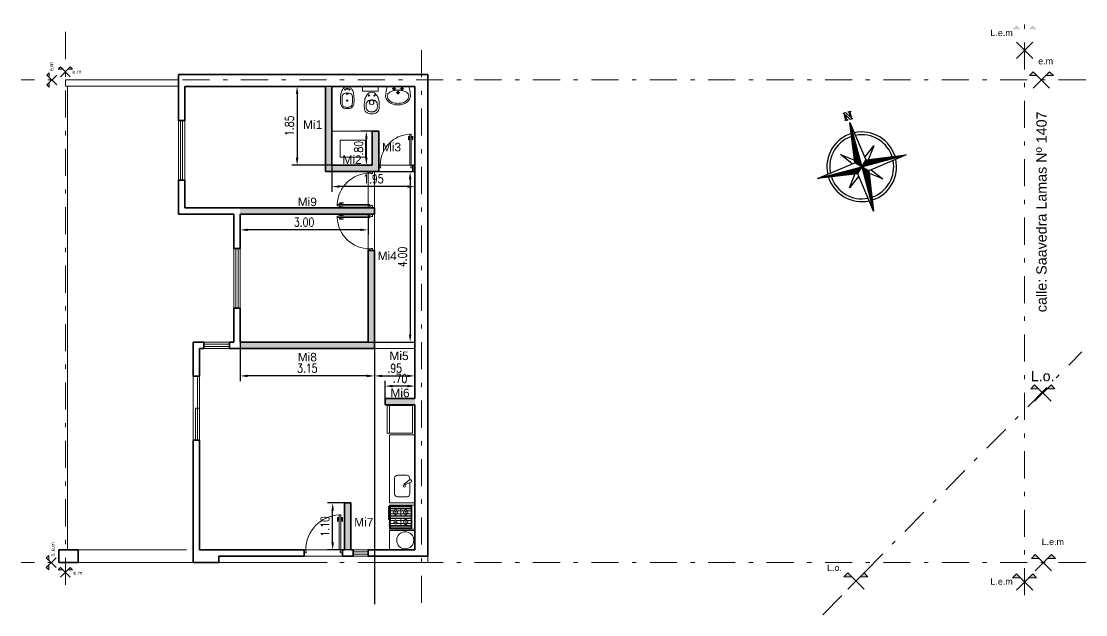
# Model space of a CAD drawing. Header units: millimetres. Extents: x 2761 to 3221, y 1635 to 1962.
# Drawn here: x 2890.66 to 2915.62, y 1816.56 to 1830.47 of the extents above; entities that cross this region are included whole.
import ezdxf
from ezdxf.enums import TextEntityAlignment as Align

# ---------------------------------------------------------------- set-up
doc = ezdxf.new("R2010")
doc.units = ezdxf.units.MM
for name, pattern in [('ACAD_ISO10W100', [18, 12, -3, 0, -3]), ('DASHDOT', [25.4, 12.7, -6.35, 0, -6.35]), ('DASHED', [19.05, 12.7, -6.35]), ('DASHED2', [9.525, 6.35, -3.175])]:
    doc.linetypes.add(name, pattern=pattern)
doc.layers.get('Defpoints').update_dxf_attribs({"lineweight": 5})
for name, color, linetype, lineweight in [('Aberturas', 239, 'Continuous', 18), ('Artefacctos', 249, 'Continuous', 20), ('Detalles', 3, 'Continuous', 15), ('Ejes', 3, 'DASHDOT', 13), ('Elementos internos a la zona térmica', 1, 'Continuous', 15), ('Muros', 6, 'Continuous', 50), ('Proyecciones', 249, 'DASHED', 0), ('Textos', 3, 'Continuous', 9)]:
    doc.layers.add(name, color=color, linetype=linetype, lineweight=lineweight)
doc.layers.add('No View', color=70, linetype='Continuous', plot=False)
doc.styles.add('cotas', font='romans.shx', dxfattribs={"width": 0.8})
doc.styles.add('ROMANS', font='romans', dxfattribs={"width": 0.8})
doc.styles.get("Standard").update_dxf_attribs({"font": 'arial.ttf'})
doc.dimstyles.new('Esc 1-100', dxfattribs={"dimtxt": 0.2, "dimasz": 0.18, "dimexe": 0.12, "dimexo": 0, "dimgap": 0.08, "dimtad": 1, "dimzin": 4, "dimdsep": 46, "dimtxsty": 'cotas', "dimcen": 2.5, "dimclrd": 7, "dimclre": 7, "dimclrt": 256, "dimaunit": 1, "dimadec": 3, "dimazin": 0, "dimtfac": 1, "dimtmove": 1, "dimatfit": 3, "dimfxl": 0.12, "dimarcsym": 0})

# ---------------------------------------------------------------- blocks, each defined once
blk = doc.blocks.new('*X5')
at = {"color": 0, "linetype": 'ByBlock'}
for p, q in [((-217.53, 160.5), (-217.53, 160.5)), ((-217.52, 160.498), (-217.52, 160.5)), ((-217.51, 160.497), (-217.51, 160.5)), ((-217.5, 160.496), (-217.5, 160.5)), ((-217.49, 160.494), (-217.49, 160.5)), ((-217.48, 160.493), (-217.48, 160.5)), ((-217.47, 160.491), (-217.47, 160.5)), ((-217.46, 160.49), (-217.46, 160.5)), ((-217.45, 160.488), (-217.45, 160.5)), ((-217.44, 160.487), (-217.44, 160.5)), ((-217.43, 160.486), (-217.43, 160.5)), ((-217.42, 160.484), (-217.42, 160.5)), ((-217.41, 160.483), (-217.41, 160.5)), ((-217.4, 160.481), (-217.4, 160.5)), ((-217.39, 160.48), (-217.39, 160.5)), ((-217.38, 160.478), (-217.38, 160.5)), ((-217.37, 160.477), (-217.37, 160.5)), ((-217.36, 160.476), (-217.36, 160.5)), ((-217.35, 160.474), (-217.35, 160.5)), ((-217.34, 160.473), (-217.34, 160.5)), ((-217.33, 160.471), (-217.33, 160.5)), ((-217.32, 160.47), (-217.32, 160.5)), ((-217.31, 160.468), (-217.31, 160.5)), ((-217.3, 160.467), (-217.3, 160.5)), ((-217.29, 160.466), (-217.29, 160.5)), ((-217.28, 160.464), (-217.28, 160.5)), ((-217.27, 160.463), (-217.27, 160.5)), ((-217.26, 160.461), (-217.26, 160.5)), ((-217.25, 160.46), (-217.25, 160.5)), ((-217.24, 160.458), (-217.24, 160.5)), ((-217.23, 160.457), (-217.23, 160.5)), ((-217.22, 160.456), (-217.22, 160.5)), ((-217.21, 160.454), (-217.21, 160.5)), ((-217.2, 160.453), (-217.2, 160.5)), ((-217.19, 160.451), (-217.19, 160.5)), ((-217.18, 160.45), (-217.18, 160.5)), ((-217.17, 160.448), (-217.17, 160.5)), ((-217.16, 160.447), (-217.16, 160.5)), ((-217.15, 160.446), (-217.15, 160.5)), ((-217.14, 160.444), (-217.14, 160.5)), ((-217.13, 160.443), (-217.13, 160.5)), ((-217.12, 160.441), (-217.12, 160.5)), ((-217.11, 160.44), (-217.11, 160.5)), ((-217.1, 160.438), (-217.1, 160.5)), ((-217.09, 160.441), (-217.09, 160.5)), ((-217.08, 160.451), (-217.08, 160.5)), ((-217.07, 160.461), (-217.07, 160.5)), ((-217.06, 160.471), (-217.06, 160.5)), ((-217.05, 160.481), (-217.05, 160.5)), ((-217.04, 160.491), (-217.04, 160.5))]:
    blk.add_line(p, q, dxfattribs=at)
blk = doc.blocks.new('Sbpln014')
at = {"color": 0, "linetype": 'ByBlock'}
for p, q in [((-0.156, 0.156), (0, 1.25)), ((0, 1.25), (0.156, 0.156)), ((0, 1.25), (0, 0)), ((-0.234, 0.156), (-0.469, 0.469)), ((-0.469, 0.469), (-0.156, 0.234)), ((0.156, 0.234), (0.469, 0.469)), ((0.469, 0.469), (0.234, 0.156)), ((-1.25, 0), (-0.156, 0.156)), ((-0.156, -0.156), (-1.25, 0)), ((0, 0), (-1.25, 0)), ((-0.156, 0.156), (0, 0)), ((-0.156, -0.156), (0, 0)), ((0, 0), (0.156, 0.156)), ((0, 0), (0.156, -0.156)), ((0, 0), (0, -1.25)), ((1.25, 0), (0, 0)), ((0.156, 0.156), (1.25, 0)), ((-0.469, -0.469), (-0.234, -0.156)), ((-0.156, -0.234), (-0.469, -0.469)), ((0, -1.25), (-0.156, -0.156)), ((0.156, -0.156), (0, -1.25)), ((1.25, 0), (0.156, -0.156)), ((0.469, -0.469), (0.156, -0.234)), ((0.234, -0.156), (0.469, -0.469))]:
    blk.add_line(p, q, dxfattribs=at)
blk.add_lwpolyline([(1.348, 0.064), (1.348, 0.044), (1.328, 0.044), (1.328, 0.103), (1.348, 0.103), (1.348, 0.083), (1.523, 0.083), (1.523, 0.103), (1.543, 0.103), (1.543, 0.044), (1.387, -0.053), (1.523, -0.053), (1.523, -0.034), (1.543, -0.034), (1.543, -0.092), (1.523, -0.092), (1.523, -0.073), (1.348, -0.073), (1.348, -0.092), (1.328, -0.092), (1.328, -0.034), (1.484, 0.064), (1.348, 0.064)], dxfattribs=at)
for radius, start, end in [(0.95, 92.5891, 177.4109), (0.873, 93.5464, 176.4536), (0.95, 0, 87.4109), (0.873, 0, 86.4536), (0.95, 182.5891, 267.4109), (0.873, 183.5464, 266.4536), (0.95, 270, 357.4109), (0.873, 270, 356.4536)]:
    blk.add_arc((0, 0), radius, start, end, dxfattribs=at)
for p, xscale, yscale, zscale, rotation in [((-401.25, -542.578), 2.499999999999996, 2.499999999999996, 2.499999999999996, 270), ((-542.578, 401.25), 2.5, 2.5, 2.5, 180), ((401.25, 542.578), 2.5, 2.5, 2.5, 90)]:
    blk.add_blockref('*X5', p, dxfattribs=dict(at, xscale=xscale, yscale=yscale, zscale=zscale, rotation=rotation))
at = {"color": 0, "linetype": 'ByBlock', "xscale": 2.5, "yscale": 2.5, "zscale": 2.5}
blk.add_blockref('*X5', (542.578, -401.25), dxfattribs=at)
blk = doc.blocks.new('Bidet')
at = {"color": 0, "linetype": 'ByBlock'}
blk.add_lwpolyline([(0.097, 0.628, -0.262722), (0.176, 0.5, -0.061431), (0.171, 0.274, -0.073837), (0.143, 0.178, -0.02136), (0.11, 0.116, -0.217458), (0.046, 0.075, -0.067695), (0, 0.071, -0.067639), (-0.045, 0.075, -0.190009), (-0.109, 0.116, -0.02136), (-0.143, 0.178, -0.069685), (-0.171, 0.274, -0.061431), (-0.176, 0.5, -0.262722), (-0.097, 0.628, -0.09682), (0, 0.645, -0.096471), (0.097, 0.628)], format="xyb", close=True, dxfattribs=at)
for points in [[(-0.127, 0.29, -0.084724), (-0.132, 0.53, -0.252864), (-0.091, 0.589, -0.103412), (0, 0.612, -0.103412)], [(0.127, 0.29, 0.084724), (0.132, 0.53, 0.252864), (0.091, 0.589, 0.103412), (0.001, 0.612, 0.103412)], [(0, 0.231, -0.087783), (-0.109, 0.258, -0.148188), (-0.127, 0.29, -0.09678)], [(0.001, 0.231, 0.087783), (0.109, 0.258, 0.148188), (0.127, 0.29, 0.09678)]]:
    blk.add_lwpolyline(points, format="xyb", dxfattribs=at)
for centre, radius in [((0, 0.431), 0.0166), ((-0.056, 0.137), 0.0166), ((0, 0.253), 0.0171), ((0, 0.116), 0.0166), ((0.056, 0.137), 0.0166)]:
    blk.add_circle(centre, radius, dxfattribs=at)
blk = doc.blocks.new('Inodoro')
at = {"color": 0, "linetype": 'ByBlock'}
blk.add_lwpolyline([(0, 0.585, 0.193023), (-0.137, 0.535, 0.145572), (-0.172, 0.456, 0.077711), (-0.165, 0.255, 0.087544), (-0.125, 0.161, 0.055228), (-0.065, 0.091, 0.090627), (0, 0.072, 0.091051), (0.065, 0.091, 0.055228), (0.126, 0.161, 0.087544), (0.165, 0.255, 0.077711), (0.172, 0.456, 0.145572), (0.137, 0.535, 0.193023), (0, 0.585, 61.25604)], format="xyb", close=True, dxfattribs=at)
for points in [[(-0.015, 0.536), (-0.033, 0.535, 0.028747), (-0.061, 0.527, 0.052421), (-0.075, 0.521, 0.050041), (-0.092, 0.508, 0.040538), (-0.109, 0.49, 0.036304), (-0.125, 0.468, 0.08346), (-0.129, 0.457, 0.024812), (-0.13, 0.446, 0.009631), (-0.132, 0.42, 0.014344), (-0.133, 0.411, 0.009208), (-0.132, 0.396)], [(0.015, 0.536), (0.033, 0.535, -0.028747), (0.061, 0.527, -0.052421), (0.075, 0.521, -0.050041), (0.092, 0.508, -0.040538), (0.109, 0.49, -0.036304), (0.124, 0.468, -0.08346), (0.129, 0.457, -0.024812), (0.13, 0.446, -0.009631), (0.132, 0.42, -0.014344), (0.132, 0.411, -0.009208), (0.132, 0.396)], [(-0.015, 0.256), (-0.033, 0.258, -0.028747), (-0.061, 0.265, -0.052421), (-0.075, 0.272, -0.050041), (-0.092, 0.284, -0.040538), (-0.109, 0.303, -0.036304), (-0.125, 0.325, -0.08346), (-0.129, 0.336, -0.024812), (-0.13, 0.346, -0.009631), (-0.132, 0.373, -0.014344), (-0.133, 0.382, -0.009208), (-0.132, 0.396)], [(0.015, 0.256), (0.033, 0.258, 0.028747), (0.061, 0.265, 0.052421), (0.075, 0.272, 0.050041), (0.092, 0.284, 0.040538), (0.109, 0.303, 0.036304), (0.124, 0.325, 0.08346), (0.129, 0.336, 0.024812), (0.13, 0.346, 0.009631), (0.132, 0.373, 0.014344), (0.132, 0.382, 0.009208), (0.132, 0.396)]]:
    blk.add_lwpolyline(points, format="xyb", dxfattribs=at)
for points in [[(-0.015, 0.536), (0, 0.536)], [(0.015, 0.536), (0, 0.536)], [(-0.015, 0.256), (0, 0.256)], [(0.015, 0.256), (0, 0.256)]]:
    blk.add_lwpolyline(points, dxfattribs=at)
for centre, radius in [((0, 0.314), 0.0535), ((-0.064, 0.152), 0.0141), ((0.064, 0.152), 0.0141)]:
    blk.add_circle(centre, radius, dxfattribs=at)
at = {"color": 0, "linetype": 'ByBlock', "style": 'ROMANS', "flags": 1}
blk.add_attdef('NOMENCLATURA', text='', height=0.08, dxfattribs=at).set_placement((0.017, 0.438), align=Align.MIDDLE)
blk = doc.blocks.new('Lav1')
at = {"color": 0, "linetype": 'ByBlock'}
for p, q in [((-0.098, 0.005), (-0.098, -0.092)), ((0.098, 0.005), (0.098, -0.092)), ((-0.146, -0.044), (-0.049, -0.044)), ((-0.048, -0.14), (0.048, -0.14)), ((0, -0.092), (0, -0.189)), ((0.049, -0.044), (0.146, -0.044))]:
    blk.add_line(p, q, dxfattribs=at)
for points in [[(0.268, 0, -0.093113), (0.31, -0.225, -0.130379), (0.288, -0.307, -0.106492), (0.219, -0.384, -0.084146), (0.123, -0.432, -0.073141), (0, -0.45, -0.073141), (-0.123, -0.432, -0.084146), (-0.219, -0.384, -0.106492), (-0.288, -0.307, -0.130379), (-0.31, -0.225, -0.093113), (-0.268, 0)], [(-0.27, -0.225, -0.165741), (-0.253, -0.175, -0.105633), (-0.191, -0.122, -0.068595), (-0.109, -0.092, -0.054776), (0, -0.08, -0.054776), (0.109, -0.092, -0.068595), (0.191, -0.122, -0.105633), (0.253, -0.175, -0.165741), (0.27, -0.225, -0.130379), (0.253, -0.287, -0.106492), (0.196, -0.352, -0.084146), (0.111, -0.394, -0.073141), (0, -0.41, -0.073141), (-0.111, -0.394, -0.084146), (-0.196, -0.352, -0.106492), (-0.253, -0.287, -0.130379)]]:
    blk.add_lwpolyline(points, format="xyb", close=True, dxfattribs=at)
for centre, radius in [((-0.098, -0.044), 0.03), ((0, -0.14), 0.028), ((0, -0.14), 0.014), ((0.098, -0.044), 0.03)]:
    blk.add_circle(centre, radius, dxfattribs=at)
blk = doc.blocks.new('P82i')
at = {"color": 0, "linetype": 'ByBlock'}
for points in [[(0.036, 0.828), (0.011, 0.828, 0.414214), (0.001, 0.818), (0.001, 0.738), (0.011, 0.738), (0.021, 0.808), (0.036, 0.808)], [(0.081, 0.828), (0.106, 0.828, -0.414214), (0.116, 0.818), (0.116, 0.738), (0.106, 0.738), (0.096, 0.808), (0.081, 0.808)]]:
    blk.add_lwpolyline(points, format="xyb", dxfattribs=at)
for points in [[(0.041, 0.798), (0.036, 0.798), (0.036, 0.838), (0.041, 0.838)], [(0.076, 0.838), (0.081, 0.838), (0.081, 0.798), (0.076, 0.798)]]:
    blk.add_lwpolyline(points, dxfattribs=at)
for points in [[(0.076, 0.89), (0.041, 0.89), (0.041, 0.07), (0.076, 0.07)], [(0, 0.07), (0.041, 0.07), (0.041, 0.035), (0.051, 0.035), (0.051, 0.01), (0.041, 0), (0, 0)], [(0.9, 0), (0.861, 0), (0.851, 0.01), (0.851, 0.035), (0.861, 0.035), (0.861, 0.07), (0.9, 0.07)]]:
    blk.add_lwpolyline(points, close=True, dxfattribs=at)
blk.add_arc((0.041, 0.07), 0.82, 360, 87.5537, dxfattribs=at)
blk = doc.blocks.new('*D163')
at = {"layer": 'Defpoints', "color": 0, "transparency": 16777216}
for p in [(2897.94, 1828.948), (2897.126, 1827.098), (2897.94, 1827.098)]:
    blk.add_point(p, dxfattribs=at)
at = {"layer": 'No View', "color": 7, "lineweight": -2, "transparency": 16777216}
for p, q in [((2897.94, 1828.948), (2897.006, 1828.948)), ((2897.126, 1828.768), (2897.126, 1827.278)), ((2897.94, 1827.098), (2897.006, 1827.098))]:
    blk.add_line(p, q, dxfattribs=at)
at = {"layer": 'No View', "color": 7, "transparency": 16777216}
for points in [[(2897.096, 1828.768), (2897.156, 1828.768), (2897.126, 1828.948)], [(2897.096, 1827.278), (2897.156, 1827.278), (2897.126, 1827.098)]]:
    blk.add_solid(points, dxfattribs=at)
at = {"layer": 'No View', "transparency": 16777216, "insert": (2896.946, 1828.023), "char_height": 0.2, "attachment_point": 5, "rotation": 90, "style": 'cotas'}
blk.add_mtext('1.85', dxfattribs=at)
blk = doc.blocks.new('*D164')
at = {"layer": 'Defpoints', "color": 0, "transparency": 16777216}
for p in [(2897.94, 1827.098), (2899.89, 1827.098), (2897.94, 1826.597)]:
    blk.add_point(p, dxfattribs=at)
at = {"layer": 'No View', "color": 7, "lineweight": -2, "transparency": 16777216}
for p, q in [((2897.94, 1827.098), (2897.94, 1826.477)), ((2899.89, 1827.098), (2899.89, 1826.477)), ((2899.71, 1826.597), (2898.12, 1826.597))]:
    blk.add_line(p, q, dxfattribs=at)
at = {"layer": 'No View', "color": 7, "transparency": 16777216}
for points in [[(2898.12, 1826.627), (2898.12, 1826.567), (2897.94, 1826.597)], [(2899.71, 1826.627), (2899.71, 1826.567), (2899.89, 1826.597)]]:
    blk.add_solid(points, dxfattribs=at)
at = {"layer": 'No View', "transparency": 16777216, "insert": (2898.915, 1826.777), "char_height": 0.2, "attachment_point": 5, "style": 'cotas'}
blk.add_mtext('1.95', dxfattribs=at)
blk = doc.blocks.new('*D165')
at = {"layer": 'Defpoints', "color": 0, "transparency": 16777216}
for p in [(2898.75, 1827.898), (2898.89, 1827.898), (2898.89, 1827.098)]:
    blk.add_point(p, dxfattribs=at)
at = {"layer": 'No View', "color": 7, "lineweight": -2, "transparency": 16777216}
for p, q in [((2898.89, 1827.898), (2898.63, 1827.898)), ((2898.75, 1827.278), (2898.75, 1827.718)), ((2898.89, 1827.098), (2898.63, 1827.098))]:
    blk.add_line(p, q, dxfattribs=at)
at = {"layer": 'No View', "color": 7, "transparency": 16777216}
for points in [[(2898.72, 1827.718), (2898.78, 1827.718), (2898.75, 1827.898)], [(2898.72, 1827.278), (2898.78, 1827.278), (2898.75, 1827.098)]]:
    blk.add_solid(points, dxfattribs=at)
at = {"layer": 'No View', "transparency": 16777216, "insert": (2898.57, 1827.498), "char_height": 0.2, "attachment_point": 5, "rotation": 90, "style": 'cotas'}
blk.add_mtext('.80', dxfattribs=at)
blk = doc.blocks.new('*D166')
at = {"layer": 'Defpoints', "color": 0, "transparency": 16777216}
for p in [(2895.79, 1825.948), (2898.79, 1825.948), (2895.79, 1825.583)]:
    blk.add_point(p, dxfattribs=at)
at = {"layer": 'No View', "color": 7, "lineweight": -2, "transparency": 16777216}
for p, q in [((2895.79, 1825.948), (2895.79, 1825.463)), ((2898.79, 1825.948), (2898.79, 1825.463)), ((2898.61, 1825.583), (2895.97, 1825.583))]:
    blk.add_line(p, q, dxfattribs=at)
at = {"layer": 'No View', "color": 7, "transparency": 16777216}
for points in [[(2895.97, 1825.613), (2895.97, 1825.553), (2895.79, 1825.583)], [(2898.61, 1825.613), (2898.61, 1825.553), (2898.79, 1825.583)]]:
    blk.add_solid(points, dxfattribs=at)
at = {"layer": 'No View', "transparency": 16777216, "insert": (2897.29, 1825.763), "char_height": 0.2, "attachment_point": 5, "style": 'cotas'}
blk.add_mtext('3.00', dxfattribs=at)
blk = doc.blocks.new('*D167')
at = {"layer": 'Defpoints', "color": 0, "transparency": 16777216}
for p in [(2898.94, 1826.948), (2898.79, 1822.948), (2899.777, 1822.948)]:
    blk.add_point(p, dxfattribs=at)
at = {"layer": 'No View', "color": 7, "lineweight": -2, "transparency": 16777216}
for p, q in [((2898.94, 1826.948), (2899.897, 1826.948)), ((2899.777, 1826.768), (2899.777, 1823.128)), ((2898.79, 1822.948), (2899.897, 1822.948))]:
    blk.add_line(p, q, dxfattribs=at)
at = {"layer": 'No View', "color": 7, "transparency": 16777216}
for points in [[(2899.747, 1826.768), (2899.807, 1826.768), (2899.777, 1826.948)], [(2899.747, 1823.128), (2899.807, 1823.128), (2899.777, 1822.948)]]:
    blk.add_solid(points, dxfattribs=at)
at = {"layer": 'No View', "transparency": 16777216, "insert": (2899.597, 1824.948), "char_height": 0.2, "attachment_point": 5, "rotation": 90, "style": 'cotas'}
blk.add_mtext('4.00', dxfattribs=at)
blk = doc.blocks.new('*D168')
at = {"layer": 'Defpoints', "color": 0, "transparency": 16777216}
for p in [(2895.79, 1822.948), (2898.94, 1822.798), (2895.79, 1822.157)]:
    blk.add_point(p, dxfattribs=at)
at = {"layer": 'No View', "color": 7, "lineweight": -2, "transparency": 16777216}
for p, q in [((2895.79, 1822.948), (2895.79, 1822.037)), ((2898.94, 1822.798), (2898.94, 1822.037)), ((2898.76, 1822.157), (2895.97, 1822.157))]:
    blk.add_line(p, q, dxfattribs=at)
at = {"layer": 'No View', "color": 7, "transparency": 16777216}
for points in [[(2895.97, 1822.187), (2895.97, 1822.127), (2895.79, 1822.157)], [(2898.76, 1822.187), (2898.76, 1822.127), (2898.94, 1822.157)]]:
    blk.add_solid(points, dxfattribs=at)
at = {"layer": 'No View', "transparency": 16777216, "insert": (2897.365, 1822.337), "char_height": 0.2, "attachment_point": 5, "style": 'cotas'}
blk.add_mtext('3.15', dxfattribs=at)
blk = doc.blocks.new('*D169')
at = {"layer": 'Defpoints', "color": 0, "transparency": 16777216}
for p in [(2899.19, 1821.918), (2899.19, 1821.628), (2899.89, 1821.628)]:
    blk.add_point(p, dxfattribs=at)
at = {"layer": 'No View', "color": 7, "lineweight": -2, "transparency": 16777216}
for p, q in [((2899.19, 1821.628), (2899.19, 1822.038)), ((2899.71, 1821.918), (2899.37, 1821.918)), ((2899.89, 1821.628), (2899.89, 1822.038))]:
    blk.add_line(p, q, dxfattribs=at)
at = {"layer": 'No View', "color": 7, "transparency": 16777216}
for points in [[(2899.37, 1821.948), (2899.37, 1821.888), (2899.19, 1821.918)], [(2899.71, 1821.948), (2899.71, 1821.888), (2899.89, 1821.918)]]:
    blk.add_solid(points, dxfattribs=at)
at = {"layer": 'No View', "transparency": 16777216, "insert": (2899.54, 1822.098), "char_height": 0.2, "attachment_point": 5, "style": 'cotas'}
blk.add_mtext('.70', dxfattribs=at)
blk = doc.blocks.new('*D170')
at = {"layer": 'Defpoints', "color": 0, "transparency": 16777216}
for p in [(2897.96, 1819.177), (2898.39, 1819.177), (2898.39, 1818.078)]:
    blk.add_point(p, dxfattribs=at)
at = {"layer": 'No View', "color": 7, "lineweight": -2, "transparency": 16777216}
for p, q in [((2898.39, 1819.177), (2897.84, 1819.177)), ((2897.96, 1818.258), (2897.96, 1818.997)), ((2898.39, 1818.078), (2897.84, 1818.078))]:
    blk.add_line(p, q, dxfattribs=at)
at = {"layer": 'No View', "color": 7, "transparency": 16777216}
for points in [[(2897.93, 1818.997), (2897.99, 1818.997), (2897.96, 1819.177)], [(2897.93, 1818.258), (2897.99, 1818.258), (2897.96, 1818.078)]]:
    blk.add_solid(points, dxfattribs=at)
at = {"layer": 'No View', "transparency": 16777216, "insert": (2897.78, 1818.628), "char_height": 0.2, "attachment_point": 5, "rotation": 90, "style": 'cotas'}
blk.add_mtext('1.10', dxfattribs=at)
blk = doc.blocks.new('*D171')
at = {"layer": 'Defpoints', "color": 0, "transparency": 16777216}
for p in [(2898.94, 1822.798), (2899.89, 1822.798), (2899.89, 1822.157)]:
    blk.add_point(p, dxfattribs=at)
at = {"layer": 'No View', "color": 7, "lineweight": -2, "transparency": 16777216}
for p, q in [((2898.94, 1822.798), (2898.94, 1822.037)), ((2899.89, 1822.798), (2899.89, 1822.037)), ((2899.12, 1822.157), (2899.71, 1822.157))]:
    blk.add_line(p, q, dxfattribs=at)
at = {"layer": 'No View', "color": 7, "transparency": 16777216}
for points in [[(2899.12, 1822.187), (2899.12, 1822.127), (2898.94, 1822.157)], [(2899.71, 1822.187), (2899.71, 1822.127), (2899.89, 1822.157)]]:
    blk.add_solid(points, dxfattribs=at)
at = {"layer": 'No View', "transparency": 16777216, "insert": (2899.415, 1822.337), "char_height": 0.2, "attachment_point": 5, "style": 'cotas'}
blk.add_mtext('.95', dxfattribs=at)

msp = doc.modelspace()

# ---------------------------------------------------------------- hatches: boundary and pattern name
at = {"layer": 'Elementos internos a la zona térmica', "lineweight": 20}
h = msp.add_hatch(color=256, dxfattribs=at)
h.dxf.hatch_style = 1
h.paths.add_polyline_path([(2899.89, 1827.098), (2899.84, 1827.098), (2899.84, 1827.036), (2899.84, 1826.948), (2899.89, 1826.948)])
h.paths.add_polyline_path([(2898.94, 1825.098), (2898.79, 1825.098), (2898.79, 1822.948), (2895.79, 1822.948), (2895.79, 1822.798), (2898.94, 1822.798)])
h.paths.add_polyline_path([(2895.79, 1825.948), (2898.94, 1825.948), (2898.94, 1826.098), (2895.79, 1826.098)])
h.paths.add_polyline_path([(2897.79, 1826.948), (2899.04, 1826.948), (2899.04, 1827.898), (2898.89, 1827.898), (2898.89, 1827.098), (2897.94, 1827.098), (2897.94, 1828.948), (2897.79, 1828.948)])
h.paths.add_polyline_path([(2899.19, 1821.628), (2899.19, 1821.478), (2899.192, 1821.478), (2899.89, 1821.478), (2899.89, 1821.628)])
h.paths.add_polyline_path([(2898.39, 1819.177), (2898.24, 1819.177), (2898.24, 1818.078), (2898.39, 1818.078)])
at = {"layer": 'Textos', "true_color": 0xc7c8ca}
h = msp.add_hatch(color=9, dxfattribs=at)
h.paths.add_polyline_path([(2913.998, 1830.379), (2913.908, 1830.287), (2914.09, 1830.287)])
h.paths.add_polyline_path([(2914.382, 1830.379), (2914.29, 1830.287), (2914.471, 1830.287)])
h = msp.add_hatch(color=9, dxfattribs=at)
h.paths.add_polyline_path([(2891.575, 1829.404), (2891.521, 1829.348), (2891.63, 1829.348)])
h.paths.add_polyline_path([(2891.806, 1829.404), (2891.751, 1829.348), (2891.859, 1829.348)])
h = msp.add_hatch(color=9, dxfattribs=at)
h.paths.add_polyline_path([(2891.255, 1828.984), (2891.31, 1828.93), (2891.31, 1829.039)])
h.paths.add_polyline_path([(2891.255, 1829.214), (2891.31, 1829.159), (2891.31, 1829.267)])
h = msp.add_hatch(color=9, dxfattribs=at)
h.paths.add_polyline_path([(2914.394, 1829.291), (2914.304, 1829.199), (2914.486, 1829.199)])
h.paths.add_polyline_path([(2914.778, 1829.291), (2914.686, 1829.199), (2914.867, 1829.199)])
at = {"layer": 'Textos', "lineweight": 18, "true_color": 0xc7c8ca}
h = msp.add_hatch(color=9, dxfattribs=at)
h.paths.add_polyline_path([(2914.426, 1821.946), (2914.336, 1821.854), (2914.518, 1821.854)])
h.paths.add_polyline_path([(2914.81, 1821.946), (2914.718, 1821.854), (2914.9, 1821.854)])
at = {"layer": 'Textos', "true_color": 0xc7c8ca}
h = msp.add_hatch(color=9, dxfattribs=at)
h.paths.add_polyline_path([(2891.243, 1817.664), (2891.299, 1817.61), (2891.299, 1817.719)])
h.paths.add_polyline_path([(2891.243, 1817.894), (2891.299, 1817.839), (2891.299, 1817.947)])
h = msp.add_hatch(color=9, dxfattribs=at)
h.paths.add_polyline_path([(2914.44, 1817.97), (2914.35, 1817.878), (2914.532, 1817.878)])
h.paths.add_polyline_path([(2914.824, 1817.97), (2914.732, 1817.878), (2914.913, 1817.878)])
h = msp.add_hatch(color=9, dxfattribs=at)
h.paths.add_polyline_path([(2891.575, 1817.666), (2891.521, 1817.611), (2891.63, 1817.611)])
h.paths.add_polyline_path([(2891.806, 1817.666), (2891.751, 1817.611), (2891.859, 1817.611)])
h = msp.add_hatch(color=9, dxfattribs=at)
h.paths.add_polyline_path([(2910.041, 1817.538), (2909.951, 1817.446), (2910.133, 1817.446)])
h.paths.add_polyline_path([(2910.425, 1817.538), (2910.333, 1817.446), (2910.514, 1817.446)])
h = msp.add_hatch(color=9, dxfattribs=at)
h.paths.add_polyline_path([(2913.998, 1817.514), (2913.908, 1817.422), (2914.089, 1817.422)])
h.paths.add_polyline_path([(2914.381, 1817.514), (2914.29, 1817.422), (2914.471, 1817.422)])

# ---------------------------------------------------------------- linework, layer by layer
at = {"layer": 'Aberturas', "color": 9, "true_color": 0xc7c8ca}
for p, q in [((2894.34, 1828.148), (2894.34, 1826.748)), ((2894.39, 1828.148), (2894.39, 1826.748)), ((2894.44, 1828.148), (2894.44, 1826.748)), ((2894.49, 1828.148), (2894.49, 1826.748)), ((2895.64, 1825.148), (2895.64, 1823.748)), ((2895.69, 1825.148), (2895.69, 1823.748)), ((2895.74, 1825.148), (2895.74, 1823.748)), ((2895.79, 1825.148), (2895.79, 1823.748)), ((2895.54, 1822.948), (2894.94, 1822.948)), ((2895.54, 1822.898), (2894.94, 1822.898)), ((2895.54, 1822.848), (2894.94, 1822.848)), ((2895.54, 1822.798), (2894.94, 1822.798)), ((2894.69, 1822.148), (2894.69, 1820.648)), ((2894.79, 1822.148), (2894.79, 1820.648)), ((2894.84, 1820.648), (2894.84, 1822.148)), ((2894.74, 1821.398), (2894.74, 1820.648)), ((2894.84, 1821.398), (2894.74, 1821.398)), ((2898.44, 1818.078), (2898.79, 1818.078)), ((2898.79, 1818.028), (2898.44, 1818.028)), ((2898.79, 1817.978), (2898.44, 1817.978)), ((2898.79, 1817.928), (2898.44, 1817.928))]:
    msp.add_line(p, q, dxfattribs=at)
at = {"layer": 'Artefacctos', "color": 9, "lineweight": 20, "true_color": 0xc7c8ca}
for p, q in [((2898.89, 1827.898), (2897.94, 1827.898)), ((2899.29, 1820.812), (2899.29, 1821.462)), ((2899.29, 1820.778), (2899.29, 1819.177)), ((2899.89, 1820.778), (2899.29, 1820.778)), ((2899.29, 1819.177), (2899.89, 1819.177)), ((2899.317, 1819.056), (2899.805, 1819.056)), ((2899.561, 1819.056), (2899.561, 1818.865)), ((2899.317, 1818.865), (2899.805, 1818.865)), ((2899.317, 1818.825), (2899.805, 1818.825)), ((2899.561, 1818.634), (2899.561, 1818.825)), ((2899.89, 1818.532), (2899.29, 1818.532)), ((2899.29, 1818.532), (2899.29, 1818.078)), ((2899.317, 1818.634), (2899.805, 1818.634))]:
    msp.add_line(p, q, dxfattribs=at)
for points in [[(2898.66, 1828.948), (2899.027, 1828.948), (2899.027, 1828.832), (2898.66, 1828.832)], [(2899.235, 1821.462), (2899.835, 1821.462), (2899.835, 1820.812), (2899.235, 1820.812)], [(2899.291, 1818.565), (2899.883, 1818.565), (2899.883, 1819.125), (2899.291, 1819.125)], [(2899.305, 1818.585), (2899.305, 1819.105), (2899.818, 1819.105), (2899.818, 1818.585)], [(2899.317, 1818.597), (2899.317, 1819.093), (2899.805, 1819.093), (2899.805, 1818.597)]]:
    msp.add_lwpolyline(points, close=True, dxfattribs=at)
for points in [[(2899.77, 1819.721), (2899.77, 1819.745, 0.414412), (2899.69, 1819.827), (2899.479, 1819.827, 0.414214), (2899.414, 1819.762), (2899.414, 1819.389, 0.414214), (2899.479, 1819.325), (2899.705, 1819.325, 0.414214), (2899.77, 1819.389), (2899.77, 1819.656)], [(2899.805, 1819.043), (2899.694, 1819.043, 0.199), (2899.693, 1819.042), (2899.676, 1819.025, -0.414411), (2899.672, 1819.025), (2899.655, 1819.042, 0.199), (2899.654, 1819.043), (2899.453, 1819.043, 0.199), (2899.451, 1819.042), (2899.434, 1819.025, -0.414411), (2899.431, 1819.025), (2899.414, 1819.042, 0.199), (2899.412, 1819.043), (2899.317, 1819.043)], [(2899.805, 1818.878), (2899.694, 1818.878, -0.199), (2899.693, 1818.879), (2899.676, 1818.896, 0.414411), (2899.672, 1818.896), (2899.655, 1818.879, -0.199), (2899.654, 1818.878), (2899.453, 1818.878, -0.199), (2899.451, 1818.879), (2899.434, 1818.896, 0.414411), (2899.431, 1818.896), (2899.414, 1818.879, -0.199), (2899.412, 1818.878), (2899.317, 1818.878)], [(2899.805, 1818.812), (2899.694, 1818.812, 0.199), (2899.693, 1818.811), (2899.676, 1818.795, -0.414411), (2899.672, 1818.795), (2899.655, 1818.811, 0.199), (2899.654, 1818.812), (2899.453, 1818.812, 0.199), (2899.451, 1818.811), (2899.434, 1818.795, -0.414411), (2899.431, 1818.795), (2899.414, 1818.811, 0.199), (2899.412, 1818.812), (2899.317, 1818.812)], [(2899.805, 1818.647), (2899.694, 1818.647, -0.199), (2899.693, 1818.648), (2899.676, 1818.665, 0.414411), (2899.672, 1818.665), (2899.655, 1818.648, -0.199), (2899.654, 1818.647), (2899.453, 1818.647, -0.199), (2899.451, 1818.648), (2899.434, 1818.665, 0.414411), (2899.431, 1818.665), (2899.414, 1818.648, -0.199), (2899.412, 1818.647), (2899.317, 1818.647)]]:
    msp.add_lwpolyline(points, format="xyb", dxfattribs=at)
msp.add_lwpolyline([(2899.647, 1819.603), (2899.794, 1819.666, 1.03918), (2899.764, 1819.718), (2899.637, 1819.622)], format="xyb", close=True, dxfattribs=at)
for points in [[(2899.291, 1819.047), (2899.272, 1819.047), (2899.272, 1819.097), (2899.291, 1819.097)], [(2899.291, 1818.982), (2899.272, 1818.982), (2899.272, 1819.032), (2899.291, 1819.032)], [(2899.291, 1818.916), (2899.272, 1818.916), (2899.272, 1818.966), (2899.291, 1818.966)], [(2899.317, 1818.997), (2899.406, 1818.997), (2899.425, 1818.978), (2899.44, 1818.978), (2899.459, 1818.997), (2899.648, 1818.997), (2899.667, 1818.978), (2899.681, 1818.978), (2899.7, 1818.997), (2899.805, 1818.997)], [(2899.317, 1818.924), (2899.406, 1818.924), (2899.425, 1818.943), (2899.44, 1818.943), (2899.459, 1818.924), (2899.648, 1818.924), (2899.667, 1818.943), (2899.681, 1818.943), (2899.7, 1818.924), (2899.805, 1818.924)], [(2899.291, 1818.851), (2899.272, 1818.851), (2899.272, 1818.901), (2899.291, 1818.901)], [(2899.291, 1818.786), (2899.272, 1818.786), (2899.272, 1818.836), (2899.291, 1818.836)], [(2899.291, 1818.7), (2899.284, 1818.7), (2899.284, 1818.727), (2899.291, 1818.727)], [(2899.291, 1818.65), (2899.284, 1818.65), (2899.284, 1818.676), (2899.291, 1818.676)], [(2899.317, 1818.766), (2899.406, 1818.766), (2899.425, 1818.747), (2899.44, 1818.747), (2899.459, 1818.766), (2899.648, 1818.766), (2899.667, 1818.747), (2899.681, 1818.747), (2899.7, 1818.766), (2899.805, 1818.766)], [(2899.317, 1818.693), (2899.406, 1818.693), (2899.425, 1818.712), (2899.44, 1818.712), (2899.459, 1818.693), (2899.648, 1818.693), (2899.667, 1818.712), (2899.681, 1818.712), (2899.7, 1818.693), (2899.805, 1818.693)]]:
    msp.add_lwpolyline(points, dxfattribs=at)
for centre, radius in [((2899.64, 1819.574), 0.027), ((2899.433, 1818.961), 0.0525), ((2899.674, 1818.961), 0.0525), ((2899.433, 1818.73), 0.0367), ((2899.674, 1818.73), 0.0525), ((2899.663, 1818.302), 0.2)]:
    msp.add_circle(centre, radius, dxfattribs=at)
at = {"layer": 'Detalles', "color": 9, "lineweight": 20, "true_color": 0xc7c8ca}
msp.add_line((2891.74, 1828.949), (2891.74, 1818.079), dxfattribs=at)
at = {"layer": 'Ejes', "color": 9, "ltscale": 0.05, "true_color": 0xc7c8ca}
for p, q in [((2914.19, 1817.015), (2914.19, 1830.474)), ((2891.69, 1830.224), (2891.69, 1817.015)), ((2900.04, 1829.798), (2900.04, 1816.701)), ((2915.624, 1829.099), (2890.656, 1829.099)), ((2909.455, 1816.557), (2915.535, 1822.724)), ((2915.624, 1817.779), (2890.656, 1817.779))]:
    msp.add_line(p, q, dxfattribs=at)
at = {"layer": 'Elementos internos a la zona térmica', "linetype": 'DASHED2', "ltscale": 0.2}
for p, q in [((2898.79, 1826.098), (2898.79, 1826.948)), ((2898.94, 1826.098), (2898.94, 1826.948)), ((2899.84, 1827.098), (2899.04, 1827.098)), ((2899.84, 1826.948), (2899.04, 1826.948)), ((2898.79, 1825.098), (2898.79, 1825.948)), ((2898.94, 1825.098), (2898.94, 1825.948)), ((2898.94, 1822.948), (2899.89, 1822.948)), ((2898.94, 1822.798), (2899.89, 1822.798))]:
    msp.add_line(p, q, dxfattribs=at)
at = {"layer": 'Muros', "color": 9, "lineweight": 35, "true_color": 0xc7c8ca}
for p, q in [((2900.19, 1829.228), (2894.34, 1829.228)), ((2894.34, 1829.228), (2894.34, 1828.148)), ((2900.19, 1829.228), (2900.19, 1817.928)), ((2897.79, 1828.948), (2894.49, 1828.948)), ((2894.49, 1828.148), (2894.49, 1828.948)), ((2897.79, 1828.948), (2897.79, 1826.948)), ((2899.89, 1828.948), (2897.94, 1828.948)), ((2897.94, 1828.948), (2897.94, 1827.098)), ((2899.89, 1828.948), (2899.89, 1827.098)), ((2894.34, 1828.148), (2894.49, 1828.148)), ((2898.89, 1827.098), (2898.89, 1827.898)), ((2898.89, 1827.898), (2899.04, 1827.898)), ((2899.04, 1826.948), (2899.04, 1827.898)), ((2897.79, 1826.948), (2899.04, 1826.948)), ((2897.94, 1827.098), (2898.89, 1827.098)), ((2899.84, 1827.098), (2899.84, 1826.948)), ((2899.84, 1827.098), (2899.89, 1827.098)), ((2899.84, 1826.948), (2899.89, 1826.948)), ((2899.89, 1826.948), (2899.89, 1821.628)), ((2894.34, 1826.748), (2894.34, 1825.948)), ((2894.34, 1826.748), (2894.49, 1826.748)), ((2894.49, 1826.748), (2894.49, 1826.098)), ((2894.34, 1825.948), (2895.64, 1825.948)), ((2894.49, 1826.098), (2898.94, 1826.098)), ((2895.64, 1825.948), (2895.64, 1825.148)), ((2895.79, 1825.948), (2895.79, 1825.148)), ((2895.79, 1825.948), (2898.94, 1825.948)), ((2898.94, 1826.098), (2898.94, 1825.948)), ((2895.64, 1825.148), (2895.79, 1825.148)), ((2898.79, 1825.098), (2898.79, 1822.948)), ((2898.79, 1825.098), (2898.94, 1825.098)), ((2898.94, 1825.098), (2898.94, 1822.798)), ((2895.64, 1823.748), (2895.64, 1822.948)), ((2895.64, 1823.748), (2895.79, 1823.748)), ((2895.79, 1823.748), (2895.79, 1822.948)), ((2894.69, 1822.948), (2894.69, 1822.148)), ((2894.94, 1822.948), (2894.69, 1822.948)), ((2894.94, 1822.948), (2894.94, 1822.798)), ((2895.64, 1822.948), (2895.54, 1822.948)), ((2895.54, 1822.948), (2895.54, 1822.798)), ((2898.79, 1822.948), (2895.79, 1822.948)), ((2894.84, 1822.798), (2894.84, 1822.148)), ((2894.94, 1822.798), (2894.84, 1822.798)), ((2898.94, 1822.798), (2895.54, 1822.798)), ((2894.84, 1822.148), (2894.69, 1822.148)), ((2899.19, 1821.628), (2899.19, 1821.478)), ((2899.89, 1821.628), (2899.19, 1821.628)), ((2899.192, 1821.478), (2899.19, 1821.478)), ((2899.89, 1821.478), (2899.192, 1821.478)), ((2899.89, 1821.478), (2899.89, 1818.078)), ((2894.69, 1820.648), (2894.69, 1817.779)), ((2894.84, 1820.648), (2894.69, 1820.648)), ((2894.84, 1820.648), (2894.69, 1820.648)), ((2894.84, 1820.648), (2894.84, 1818.078)), ((2898.24, 1819.177), (2898.24, 1818.078)), ((2898.39, 1819.177), (2898.24, 1819.177)), ((2898.39, 1819.177), (2898.39, 1818.078)), ((2894.84, 1818.078), (2897.291, 1818.078)), ((2895.29, 1817.928), (2897.291, 1817.928)), ((2897.291, 1818.078), (2897.291, 1817.928)), ((2898.24, 1818.078), (2898.19, 1818.078)), ((2898.19, 1818.078), (2898.19, 1817.928)), ((2898.44, 1817.928), (2898.19, 1817.928)), ((2898.44, 1818.078), (2898.39, 1818.078)), ((2898.44, 1818.078), (2898.44, 1817.928)), ((2899.89, 1818.078), (2898.79, 1818.078)), ((2898.79, 1818.078), (2898.79, 1817.928)), ((2900.19, 1817.928), (2898.79, 1817.928))]:
    msp.add_line(p, q, dxfattribs=at)
at = {"layer": 'Muros', "color": 9, "lineweight": 20, "true_color": 0xc7c8ca}
for p, q in [((2894.34, 1829.099), (2891.69, 1829.099)), ((2891.69, 1829.099), (2891.69, 1828.949)), ((2894.34, 1828.949), (2891.69, 1828.949))]:
    msp.add_line(p, q, dxfattribs=at)
at = {"layer": 'Muros', "color": 9, "lineweight": 35, "true_color": 0xc7c8ca}
for points in [[(2891.54, 1817.779), (2891.99, 1817.779), (2891.99, 1818.079), (2891.54, 1818.079), (2891.54, 1817.779)], [(2894.69, 1817.779), (2895.29, 1817.779), (2895.29, 1817.928)]]:
    msp.add_lwpolyline(points, dxfattribs=at)
at = {"layer": 'No View'}
for p, q in [((2899.89, 1826.948), (2899.89, 1827.098)), ((2898.94, 1822.798), (2898.94, 1816.805))]:
    msp.add_line(p, q, dxfattribs=at)
at = {"layer": 'Proyecciones', "color": 9, "ltscale": 0.2, "true_color": 0xc7c8ca}
for p, q in [((2891.991, 1818.079), (2894.69, 1818.078)), ((2898.19, 1818.078), (2897.291, 1818.078)), ((2897.291, 1817.928), (2898.19, 1817.928)), ((2900.19, 1817.928), (2900.19, 1817.779)), ((2891.99, 1817.78), (2894.69, 1817.779)), ((2895.29, 1817.779), (2900.19, 1817.779))]:
    msp.add_line(p, q, dxfattribs=at)
msp.add_lwpolyline([(2898.133, 1827.287), (2898.733, 1827.287), (2898.733, 1827.687), (2898.133, 1827.687)], close=True, dxfattribs=at)
at = {"layer": 'Textos', "color": 9, "true_color": 0xc7c8ca}
for p, q in [((2913.998, 1829.983), (2914.381, 1829.6)), ((2913.998, 1829.6), (2914.381, 1829.983)), ((2891.575, 1829.404), (2891.521, 1829.348)), ((2891.575, 1829.404), (2891.806, 1829.173)), ((2891.575, 1829.173), (2891.806, 1829.404)), ((2891.806, 1829.404), (2891.859, 1829.348)), ((2891.255, 1829.214), (2891.31, 1829.267)), ((2891.255, 1828.984), (2891.486, 1829.214)), ((2891.486, 1828.984), (2891.255, 1829.214)), ((2891.31, 1829.267), (2891.31, 1829.159)), ((2891.63, 1829.348), (2891.521, 1829.348)), ((2891.859, 1829.348), (2891.751, 1829.348)), ((2914.394, 1829.291), (2914.304, 1829.199)), ((2914.486, 1829.199), (2914.304, 1829.199)), ((2914.394, 1829.291), (2914.778, 1828.907)), ((2914.394, 1828.907), (2914.778, 1829.291)), ((2914.867, 1829.199), (2914.686, 1829.199)), ((2914.778, 1829.291), (2914.867, 1829.199)), ((2891.255, 1828.984), (2891.31, 1828.93)), ((2891.31, 1829.039), (2891.31, 1828.93)), ((2914.44, 1817.97), (2914.35, 1817.878)), ((2914.44, 1817.97), (2914.824, 1817.586)), ((2914.44, 1817.586), (2914.824, 1817.97)), ((2914.824, 1817.97), (2914.913, 1817.878)), ((2891.243, 1817.664), (2891.474, 1817.894)), ((2891.474, 1817.664), (2891.243, 1817.894)), ((2891.243, 1817.664), (2891.299, 1817.61)), ((2891.299, 1817.719), (2891.299, 1817.61)), ((2891.575, 1817.666), (2891.521, 1817.611)), ((2891.575, 1817.666), (2891.806, 1817.435)), ((2891.575, 1817.435), (2891.806, 1817.666)), ((2891.806, 1817.666), (2891.859, 1817.611)), ((2914.532, 1817.878), (2914.35, 1817.878)), ((2914.913, 1817.878), (2914.732, 1817.878)), ((2891.63, 1817.611), (2891.521, 1817.611)), ((2891.859, 1817.611), (2891.751, 1817.611)), ((2910.041, 1817.538), (2909.951, 1817.446)), ((2910.133, 1817.446), (2909.951, 1817.446)), ((2910.041, 1817.538), (2910.425, 1817.154)), ((2910.041, 1817.154), (2910.425, 1817.538)), ((2910.514, 1817.446), (2910.333, 1817.446)), ((2910.425, 1817.538), (2910.514, 1817.446)), ((2913.998, 1817.514), (2913.908, 1817.422)), ((2914.089, 1817.422), (2913.908, 1817.422)), ((2913.998, 1817.514), (2914.381, 1817.13)), ((2913.998, 1817.13), (2914.381, 1817.514)), ((2914.471, 1817.422), (2914.29, 1817.422)), ((2914.381, 1817.514), (2914.471, 1817.422))]:
    msp.add_line(p, q, dxfattribs=at)
at = {"layer": 'Textos', "color": 9, "linetype": 'ACAD_ISO10W100', "lineweight": 18, "true_color": 0xc7c8ca}
for p, q in [((2914.426, 1821.946), (2914.336, 1821.854)), ((2914.81, 1821.946), (2914.9, 1821.854)), ((2914.518, 1821.854), (2914.336, 1821.854)), ((2914.9, 1821.854), (2914.718, 1821.854)), ((2891.243, 1817.894), (2891.299, 1817.947)), ((2891.299, 1817.947), (2891.299, 1817.839))]:
    msp.add_line(p, q, dxfattribs=at)
at = {"layer": 'Textos', "color": 9, "linetype": 'ACAD_ISO10W100', "lineweight": 18, "ltscale": 0.16, "true_color": 0xc7c8ca}
for p, q in [((2914.426, 1821.946), (2914.81, 1821.562)), ((2914.426, 1821.562), (2914.81, 1821.946))]:
    msp.add_line(p, q, dxfattribs=at)

# ---------------------------------------------------------------- block references
at = {"color": 9, "ltscale": 0.7, "true_color": 0xc7c8ca, "xscale": 0.8605317641614497, "yscale": 0.8605317641614497, "zscale": 0.8605317641614497, "rotation": 105.0000000000084}
msp.add_blockref('Sbpln014', (2910.37, 1827.062), dxfattribs=at)
at = {"layer": 'Aberturas', "color": 9, "true_color": 0xc7c8ca}
for p, xscale, yscale, zscale in [((2899.84, 1827.036), -0.8888888888883331, 0.8888888888883331, 0.8888888888883331), ((2898.19, 1818.009), -0.9995740560282804, 0.9995740560282804, 0.9995740560282804)]:
    msp.add_blockref('P82i', p, dxfattribs=dict(at, xscale=xscale, yscale=yscale, zscale=zscale))
at = {"layer": 'Aberturas', "color": 9, "true_color": 0xc7c8ca, "yscale": 0.9359023321545754, "zscale": 0.9359023321545754}
for p, xscale, rotation in [((2898.898, 1826.106), 0.9359023321545754, 90.00000000000004), ((2898.898, 1825.941), -0.9359023321545754, 90)]:
    msp.add_blockref('P82i', p, dxfattribs=dict(at, xscale=xscale, rotation=rotation))
at = {"layer": 'Artefacctos', "color": 9, "lineweight": 20, "true_color": 0xc7c8ca, "xscale": 0.8868272600857379, "yscale": 0.8868272600857379, "zscale": 0.8868272600857379, "rotation": 180}
msp.add_blockref('Bidet', (2898.303, 1828.997), dxfattribs=at)
at = {"layer": 'Artefacctos', "color": 9, "lineweight": 20, "true_color": 0xc7c8ca, "xscale": -0.9392621563977172, "yscale": 0.9392621563977172, "zscale": 0.9392621563977172}
msp.add_blockref('Lav1', (2899.493, 1828.934), dxfattribs=at)
at = {"layer": 'Artefacctos', "color": 9, "lineweight": 20, "true_color": 0xc7c8ca, "rotation": 180}
msp.add_blockref('Inodoro', (2898.876, 1828.885), dxfattribs=at)

# ---------------------------------------------------------------- texts
at = {"layer": 'Textos', "color": 9, "lineweight": 20, "true_color": 0xc7c8ca}
for s, p in [('e.m', (2891.408, 1829.306)), ('L.e.m', (2891.44, 1817.943))]:
    msp.add_text(s, height=0.09, rotation=90, dxfattribs=at).set_placement(p)
for p in [(2891.855, 1829.244), (2891.879, 1817.493)]:
    msp.add_text('e.m', height=0.09, dxfattribs=at).set_placement(p)
at = {"layer": 'Textos', "color": 18, "lineweight": 20, "true_color": 0x000000}
for s, p in [('Mi1', (2897.49, 1827.948)), ('Mi3', (2899.34, 1827.423)), ('Mi2', (2898.415, 1827.128)), ('Mi9', (2897.365, 1826.139)), ('Mi4', (2899.24, 1824.873)), ('Mi8', (2897.365, 1822.498)), ('Mi5', (2899.517, 1822.529)), ('Mi6', (2899.54, 1821.656)), ('Mi7', (2898.69, 1818.628))]:
    msp.add_text(s, height=0.2, dxfattribs=at).set_placement(p, align=Align.CENTER)
at = {"layer": 'Textos', "color": 9, "true_color": 0xc7c8ca, "char_height": 0.15, "width": 2.1098, "attachment_point": 3}
for s, insert in [('{\\fArial|b0|i0|c0|p34;L.e.m}', (2913.913, 1830.277)), ('{\\fArial|b0|i0|c0|p34;e.m}', (2914.859, 1829.614)), ('{\\fArial|b0|i0|c0|p34;L.e.m}', (2915.114, 1818.342)), ('{\\fArial|b0|i0|c0|p34;L.o.}', (2909.906, 1817.733)), ('{\\fArial|b0|i0|c0|p34;L.e.m}', (2913.913, 1817.411))]:
    msp.add_mtext(s, dxfattribs=dict(at, insert=insert))
at = {"layer": 'Textos', "color": 9, "true_color": 0xc7c8ca, "insert": (2914.467, 1823.652), "char_height": 0.24, "width": 4.92052, "attachment_point": 1, "rotation": 90}
msp.add_mtext('{\\fArial|b0|i0|c0|p34;calle: Saavedra Lamas Nº 1407}', dxfattribs=at)
at = {"layer": 'Textos', "color": 9, "lineweight": 18, "true_color": 0xc7c8ca, "insert": (2914.894, 1822.273), "char_height": 0.24, "width": 1.51542, "attachment_point": 3}
msp.add_mtext('{\\fArial|b0|i0|c0|p34;L.o.}', dxfattribs=at)

# ---------------------------------------------------------------- dimensions: what is measured, and where the dimension line sits
at = {"layer": 'No View'}
for base, p1, p2, picture, middle in [((2897.126, 1827.098), (2897.94, 1828.948), (2897.94, 1827.098), '*D163', (2896.946, 1828.023)), ((2898.75, 1827.898), (2898.89, 1827.098), (2898.89, 1827.898), '*D165', (2898.57, 1827.498)), ((2899.777, 1822.948), (2898.94, 1826.948), (2898.79, 1822.948), '*D167', (2899.597, 1824.948)), ((2897.96, 1819.177), (2898.39, 1818.078), (2898.39, 1819.177), '*D170', (2897.78, 1818.628))]:
    dim = msp.add_linear_dim(base=base, p1=p1, p2=p2, angle=90, dimstyle='Esc 1-100', dxfattribs=at)
    dim.commit()
    dim.dimension.update_dxf_attribs({"geometry": picture, "text_midpoint": middle})
for base, p1, p2, picture, middle in [((2897.94, 1826.597), (2899.89, 1827.098), (2897.94, 1827.098), '*D164', (2898.915, 1826.777)), ((2895.79, 1825.583), (2898.79, 1825.948), (2895.79, 1825.948), '*D166', (2897.29, 1825.763)), ((2895.79, 1822.157), (2898.94, 1822.798), (2895.79, 1822.948), '*D168', (2897.365, 1822.337)), ((2899.89, 1822.157), (2898.94, 1822.798), (2899.89, 1822.798), '*D171', (2899.415, 1822.337)), ((2899.19, 1821.918), (2899.89, 1821.628), (2899.19, 1821.628), '*D169', (2899.54, 1822.098))]:
    dim = msp.add_linear_dim(base=base, p1=p1, p2=p2, dimstyle='Esc 1-100', dxfattribs=at)
    dim.commit()
    dim.dimension.update_dxf_attribs({"geometry": picture, "text_midpoint": middle})

doc.saveas('drawing.dxf')
